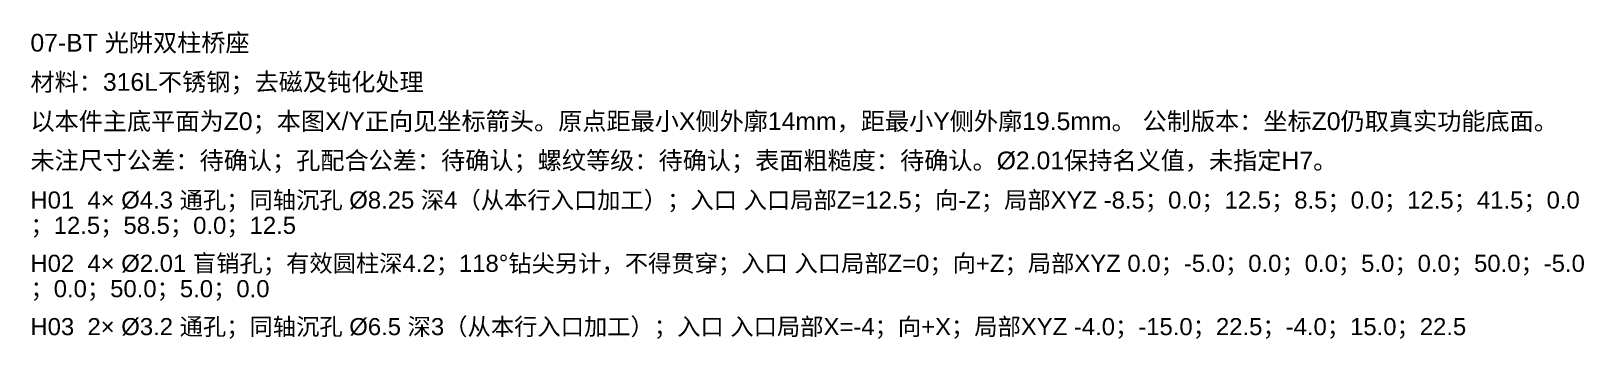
# Model space of a CAD drawing. Header units: millimetres. Extents: x 12 to 450, y 41 to 182.
# Drawn here: x 286.7 to 450.4, y 149.7 to 182.2 of the extents above; entities that cross this region are included whole.
import ezdxf

# ---------------------------------------------------------------- set-up
doc = ezdxf.new("R2010")
doc.units = ezdxf.units.MM
doc.layers.add('ANNOTATIONS', color=7, linetype='CONTINUOUS', lineweight=18)
doc.styles.add('CJK', font='Arial Unicode.ttf')

msp = doc.modelspace()

# ---------------------------------------------------------------- texts
at = {"layer": 'ANNOTATIONS', "style": 'CJK'}
for s, height, p in [('07-BT 光阱双柱桥座', 1.8666667, (286.66667, 180)), ('材料：316L不锈钢；去磁及钝化处理', 1.8666667, (286.66667, 175.86667)), ('以本件主底平面为Z0；本图X/Y正向见坐标箭头。原点距最小X侧外廓14mm，距最小Y侧外廓19.5mm。 公制版本：坐标Z0仍取真实功能底面。', 1.8666667, (286.66667, 171.73333)), ('未注尺寸公差：待确认；孔配合公差：待确认；螺纹等级：待确认；表面粗糙度：待确认。Ø2.01保持名义值，未指定H7。', 1.8666667, (286.66667, 167.6)), ('H01  4× Ø4.3 通孔；同轴沉孔 Ø8.25 深4（从本行入口加工）；入口 入口局部Z=12.5；向-Z；局部XYZ -8.5；0.0；12.5；8.5；0.0；12.5；41.5；0.0', 1.8, (286.66667, 163.46667)), ('；12.5；58.5；0.0；12.5', 1.8, (286.66667, 160.8)), ('H02  4× Ø2.01 盲销孔；有效圆柱深4.2；118°钻尖另计，不得贯穿；入口 入口局部Z=0；向+Z；局部XYZ 0.0；-5.0；0.0；0.0；5.0；0.0；50.0；-5.0', 1.8, (286.66667, 156.8)), ('；0.0；50.0；5.0；0.0', 1.8, (286.66667, 154.13333)), ('H03  2× Ø3.2 通孔；同轴沉孔 Ø6.5 深3（从本行入口加工）；入口 入口局部X=-4；向+X；局部XYZ -4.0；-15.0；22.5；-4.0；15.0；22.5', 1.8, (286.66667, 150.13333))]:
    msp.add_text(s, height=height, dxfattribs=at).set_placement(p)

doc.saveas('drawing.dxf')
